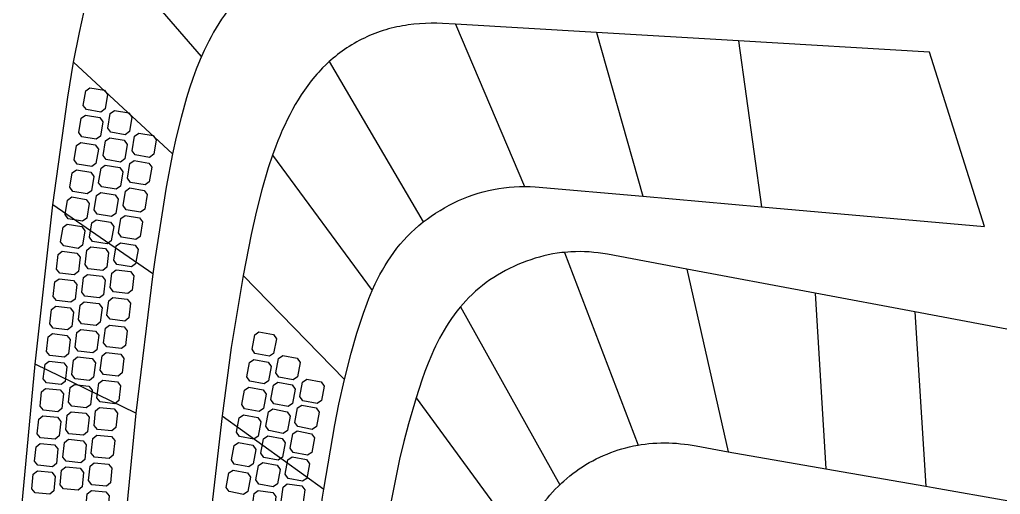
# Model space of a CAD drawing. Header units: millimetres. Extents: x 19106 to 24547, y 13072 to 17462.
# Drawn here: x 22754 to 23311, y 15688 to 15958 of the extents above; entities that cross this region are included whole.
import ezdxf

# ---------------------------------------------------------------- set-up
doc = ezdxf.new("R2010")
doc.units = ezdxf.units.MM
doc.header["$LTSCALE"] = 100
doc.header["$MEASUREMENT"] = 0
doc.layers.add('Default', color=7, linetype='Continuous')
doc.layers.add('PV CELL', color=1, linetype='Continuous')

msp = doc.modelspace()

# ---------------------------------------------------------------- linework, layer by layer
at = {"layer": 'Default'}
for points in [[(22784.84, 15933.58), (22788.09, 15950.44), (22792.2, 15968.65), (22793.7, 15974.68), (22795.31, 15980.69), (22797.06, 15986.66), (22798.97, 15992.58), (22801.04, 15998.45), (22801.99, 16000.97)], [(22857.37, 15936.89), (22801.99, 16000.97)], [(22857.37, 15936.89), (22801.99, 16000.97)], [(22896.44, 15985.27), (22895.07, 15984.39), (22892.69, 15982.76), (22890.36, 15981.06), (22888.08, 15979.29), (22885.86, 15977.44), (22883.7, 15975.53), (22881.6, 15973.55), (22879.57, 15971.5), (22877.6, 15969.39), (22875.7, 15967.22), (22873.86, 15965), (22872.09, 15962.72), (22870.38, 15960.39), (22868.74, 15958.02), (22867.16, 15955.6), (22865.65, 15953.15), (22864.19, 15950.65), (22862.79, 15948.13), (22861.45, 15945.57), (22860.16, 15942.99), (22858.93, 15940.38), (22857.37, 15936.89)], [(23001.56, 15955.26), (22994.14, 15955.67), (22990.89, 15955.78), (22987.63, 15955.79), (22984.38, 15955.7), (22981.13, 15955.51), (22977.88, 15955.22), (22974.65, 15954.82), (22973.04, 15954.57), (22971.44, 15954.3), (22969.83, 15954), (22968.24, 15953.67), (22966.65, 15953.31), (22965.07, 15952.92), (22963.5, 15952.5), (22961.93, 15952.05), (22960.38, 15951.57), (22958.83, 15951.05), (22957.3, 15950.51), (22955.77, 15949.94), (22954.26, 15949.34), (22952.76, 15948.71), (22951.27, 15948.05), (22949.8, 15947.36), (22948.33, 15946.64), (22946.89, 15945.89), (22945.45, 15945.12), (22944.04, 15944.32), (22942.64, 15943.49), (22941.25, 15942.63), (22939.88, 15941.75), (22938.53, 15940.84), (22937.2, 15939.91), (22935.88, 15938.94), (22934.59, 15937.96), (22933.32, 15936.94), (22932.06, 15935.91), (22930.83, 15934.84), (22929.84, 15933.96)], [(23001.56, 15955.26), (23040.7, 15863.12)], [(23001.56, 15955.26), (23040.7, 15863.12)], [(23081.47, 15950.48), (23001.56, 15955.26)], [(23081.47, 15950.48), (23107.82, 15857.57)], [(23081.47, 15950.48), (23107.82, 15857.57)], [(23162.04, 15945.7), (23081.47, 15950.48)], [(23162.04, 15945.7), (23175.06, 15851.59)], [(23162.04, 15945.7), (23175.06, 15851.59)], [(23270.43, 15939.33), (23162.04, 15945.7)], [(23301.69, 15840.34), (23270.43, 15939.33)], [(22772.97, 15852.73), (22781.49, 15913.71), (22784.84, 15933.58)], [(22841.01, 15881.55), (22784.84, 15933.58)], [(22841.01, 15881.55), (22784.84, 15933.58)], [(22857.37, 15936.89), (22856.6, 15935.1), (22854.44, 15929.75), (22852.43, 15924.34), (22850.58, 15918.87), (22848.88, 15913.36), (22845.83, 15902.22), (22843.09, 15891.01), (22841.01, 15881.55)], [(22929.84, 15933.96), (22927.94, 15932.19), (22926.1, 15930.37), (22924.97, 15929.19), (22923.86, 15928), (22922.78, 15926.78), (22921.71, 15925.55), (22919.65, 15923.03), (22917.67, 15920.45), (22915.77, 15917.8), (22913.95, 15915.1), (22912.21, 15912.35), (22910.55, 15909.55), (22908.96, 15906.71), (22907.43, 15903.83), (22905.97, 15900.92), (22904.57, 15897.98), (22903.21, 15895.02), (22901.92, 15892.03), (22900.68, 15889.02), (22899.5, 15885.98), (22897.63, 15880.83)], [(22929.84, 15933.96), (22983.17, 15842.97)], [(22929.84, 15933.96), (22983.17, 15842.97)], [(22841.01, 15881.55), (22837.37, 15862.72), (22831, 15822.83), (22829.68, 15813.46)], [(22897.63, 15880.83), (22895.28, 15873.66), (22891.61, 15861.16), (22888.37, 15848.55), (22885.5, 15835.84), (22880.97, 15812.6)], [(22897.63, 15880.83), (22954.25, 15804.08)], [(22897.63, 15880.83), (22954.25, 15804.08)], [(22983.17, 15842.97), (22985.33, 15844.6), (22987.75, 15846.33), (22990.23, 15847.98), (22992.75, 15849.55), (22995.33, 15851.05), (22997.94, 15852.47), (23000.6, 15853.81), (23003.29, 15855.08), (23006.02, 15856.26), (23008.78, 15857.36), (23011.58, 15858.37), (23014.42, 15859.28), (23017.28, 15860.1), (23020.16, 15860.82), (23023.07, 15861.44), (23026, 15861.97), (23028.95, 15862.39), (23031.91, 15862.71), (23034.87, 15862.94), (23037.79, 15863.07), (23040.7, 15863.12)], [(23040.7, 15863.12), (23043.78, 15863.07), (23046.77, 15862.94), (23107.82, 15857.57)], [(23107.82, 15857.57), (23175.06, 15851.59)], [(22763.01, 15762.26), (22772.97, 15852.73)], [(22829.68, 15813.46), (22772.97, 15852.73)], [(22829.68, 15813.46), (22772.97, 15852.73)], [(23175.06, 15851.59), (23301.69, 15840.34)], [(22954.25, 15804.08), (22955.94, 15807.78), (22957.25, 15810.45), (22958.62, 15813.1), (22960.05, 15815.7), (22961.56, 15818.27), (22963.13, 15820.79), (22964.78, 15823.27), (22966.5, 15825.7), (22968.3, 15828.07), (22970.18, 15830.38), (22972.13, 15832.63), (22974.15, 15834.81), (22976.25, 15836.92), (22978.42, 15838.95), (22980.66, 15840.91), (22981.91, 15841.95), (22983.17, 15842.97)], [(23063.39, 15825.73), (23061.83, 15825.56), (23059.26, 15825.23), (23056.7, 15824.81), (23054.16, 15824.31), (23051.63, 15823.74), (23049.12, 15823.08), (23046.63, 15822.36), (23044.16, 15821.56), (23041.72, 15820.69), (23039.3, 15819.76), (23036.91, 15818.76), (23034.54, 15817.7), (23032.21, 15816.58), (23029.9, 15815.4), (23027.62, 15814.15), (23025.39, 15812.84), (23023.19, 15811.47), (23021.03, 15810.03), (23018.92, 15808.53), (23016.86, 15806.96), (23014.84, 15805.33), (23012.88, 15803.63), (23010.97, 15801.88), (23009.12, 15800.07), (23007.32, 15798.2), (23005.82, 15796.55), (23004.36, 15794.86)], [(23132.71, 15816.23), (23087.65, 15824.69), (23085.09, 15825.1), (23082.52, 15825.45), (23079.94, 15825.72), (23077.36, 15825.93), (23074.77, 15826.06), (23072.18, 15826.12), (23069.58, 15826.1), (23066.99, 15826), (23065.19, 15825.89), (23063.39, 15825.73)], [(23063.39, 15825.73), (23105.14, 15716.36)], [(23063.39, 15825.73), (23105.14, 15716.36)], [(23205.5, 15802.54), (23132.71, 15816.23)], [(23132.71, 15816.23), (23156.25, 15712.54)], [(23132.71, 15816.23), (23156.25, 15712.54)], [(22829.68, 15813.46), (22820.17, 15734.39)], [(22880.97, 15812.6), (22874.29, 15771.69), (22869.03, 15732.95)], [(22880.97, 15812.6), (22938.46, 15753.64)], [(22880.97, 15812.6), (22938.46, 15753.64)], [(22938.46, 15753.64), (22942.3, 15768.47), (22945.58, 15779.91), (22947.35, 15785.6), (22949.24, 15791.24), (22951.28, 15796.83), (22952.37, 15799.6), (22954.25, 15804.08)], [(23205.5, 15802.54), (23211.69, 15702.85)], [(23205.5, 15802.54), (23211.69, 15702.85)], [(23262.18, 15791.88), (23205.5, 15802.54)], [(23004.36, 15794.86), (23002.34, 15792.35), (23000.71, 15790.21), (22999.21, 15788.1), (22997.76, 15785.95), (22996.37, 15783.77), (22995.03, 15781.55), (22993.74, 15779.3), (22992.5, 15777.02), (22991.32, 15774.71), (22990.18, 15772.39), (22989.08, 15770.04), (22988.02, 15767.67), (22986.03, 15762.88), (22984.17, 15758.04), (22982.43, 15753.16), (22979.19, 15743.21)], [(23004.36, 15794.86), (23060.7, 15693.84)], [(23004.36, 15794.86), (23060.7, 15693.84)], [(23262.18, 15791.88), (23268.33, 15692.94)], [(23262.18, 15791.88), (23268.33, 15692.94)], [(23337.34, 15777.76), (23262.18, 15791.88)], [(22754.17, 15667.15), (22763.01, 15762.26)], [(22820.17, 15734.39), (22763.01, 15762.26)], [(22820.17, 15734.39), (22763.01, 15762.26)], [(22926.8, 15691.28), (22933.05, 15727.86), (22935.31, 15739.55), (22938.46, 15753.64)], [(22979.19, 15743.21), (22974.8, 15728.39), (22972.14, 15718.36), (22969.75, 15708.27), (22964.63, 15682.86), (22963.55, 15677.12)], [(22979.19, 15743.21), (23038.59, 15661.99)], [(22979.19, 15743.21), (23038.59, 15661.99)], [(22820.17, 15734.39), (22811.7, 15648.66)], [(22869.03, 15732.95), (22859.15, 15646)], [(22869.03, 15732.95), (22926.8, 15691.28)], [(22869.03, 15732.95), (22926.8, 15691.28)], [(23060.7, 15693.84), (23061.8, 15694.89), (23062.92, 15695.91), (23064.6, 15697.38), (23066.33, 15698.81), (23068.09, 15700.19), (23069.88, 15701.53), (23071.72, 15702.81), (23073.59, 15704.05), (23075.49, 15705.23), (23077.42, 15706.36), (23079.38, 15707.44), (23081.36, 15708.47), (23083.38, 15709.45), (23085.41, 15710.38), (23087.47, 15711.25), (23089.56, 15712.08), (23091.66, 15712.85), (23093.78, 15713.56), (23095.92, 15714.22), (23098.07, 15714.82), (23100.25, 15715.36), (23102.43, 15715.85), (23105.14, 15716.36)], [(23105.14, 15716.36), (23106.84, 15716.63), (23109.05, 15716.94), (23111.28, 15717.18), (23113.51, 15717.37), (23115.74, 15717.5), (23117.98, 15717.57), (23120.22, 15717.59), (23122.46, 15717.55), (23124.69, 15717.46), (23126.93, 15717.32), (23129.16, 15717.13), (23131.38, 15716.89), (23133.6, 15716.6), (23135.82, 15716.27), (23138.02, 15715.9), (23156.25, 15712.54)], [(23156.25, 15712.54), (23211.69, 15702.85)], [(23211.69, 15702.85), (23268.33, 15692.94)], [(23038.59, 15661.99), (23039.35, 15663.54), (23041.39, 15667.52), (23043.56, 15671.44), (23044.69, 15673.37), (23045.86, 15675.28), (23047.07, 15677.16), (23048.31, 15679.02), (23049.59, 15680.86), (23050.91, 15682.67), (23052.27, 15684.45), (23053.66, 15686.19), (23055.1, 15687.91), (23056.59, 15689.59), (23058.11, 15691.23), (23059.67, 15692.83), (23060.7, 15693.84)], [(23268.33, 15692.94), (23272.54, 15692.2)], [(22917.2, 15618.68), (22926.11, 15686.79), (22926.8, 15691.28)], [(23272.54, 15692.2), (23358.48, 15677.16)]]:
    msp.add_lwpolyline(points, dxfattribs=at)
at = {"layer": 'PV CELL'}
for points in [[(22802.28, 15917.7), (22804.01, 15915.29), (22802.65, 15907.1), (22800.23, 15905.37), (22792.04, 15906.73), (22790.31, 15909.15), (22791.68, 15917.34), (22794.09, 15919.06), (22802.28, 15917.7)], [(22816.13, 15904.82), (22817.86, 15902.41), (22816.5, 15894.22), (22814.08, 15892.49), (22805.89, 15893.86), (22804.17, 15896.27), (22805.53, 15904.46), (22807.95, 15906.19), (22816.13, 15904.82)], [(22799.71, 15902.23), (22801.43, 15899.81), (22800.07, 15891.62), (22797.65, 15889.9), (22789.47, 15891.26), (22787.74, 15893.67), (22789.1, 15901.86), (22791.52, 15903.59), (22799.71, 15902.23)], [(22829.99, 15891.97), (22831.72, 15889.55), (22830.35, 15881.36), (22827.94, 15879.64), (22819.75, 15881), (22818.02, 15883.41), (22819.38, 15891.6), (22821.8, 15893.33), (22829.99, 15891.97)], [(22797.13, 15886.75), (22798.86, 15884.33), (22797.5, 15876.15), (22795.08, 15874.42), (22786.89, 15875.78), (22785.17, 15878.2), (22786.53, 15886.38), (22788.94, 15888.11), (22797.13, 15886.75)], [(22813.55, 15889.32), (22815.28, 15886.9), (22813.92, 15878.72), (22811.5, 15876.99), (22803.31, 15878.35), (22801.59, 15880.77), (22802.95, 15888.96), (22805.37, 15890.68), (22813.55, 15889.32)], [(22827.4, 15876.43), (22829.13, 15874.02), (22827.77, 15865.83), (22825.35, 15864.1), (22817.16, 15865.46), (22815.44, 15867.88), (22816.8, 15876.07), (22819.22, 15877.8), (22827.4, 15876.43)], [(22794.56, 15871.27), (22796.28, 15868.86), (22794.92, 15860.67), (22792.5, 15858.94), (22784.32, 15860.3), (22782.59, 15862.72), (22783.95, 15870.91), (22786.37, 15872.64), (22794.56, 15871.27)], [(22810.97, 15873.82), (22812.7, 15871.4), (22811.34, 15863.21), (22808.92, 15861.49), (22800.73, 15862.85), (22799.01, 15865.26), (22800.37, 15873.45), (22802.79, 15875.18), (22810.97, 15873.82)], [(22824.82, 15860.9), (22826.55, 15858.48), (22825.18, 15850.3), (22822.77, 15848.57), (22814.58, 15849.93), (22812.85, 15852.35), (22814.22, 15860.53), (22816.63, 15862.26), (22824.82, 15860.9)], [(22791.98, 15855.8), (22793.71, 15853.38), (22792.35, 15845.19), (22789.93, 15843.47), (22781.74, 15844.83), (22780.02, 15847.24), (22781.38, 15855.43), (22783.79, 15857.16), (22791.98, 15855.8)], [(22808.39, 15858.31), (22810.12, 15855.9), (22808.76, 15847.71), (22806.34, 15845.98), (22798.16, 15847.34), (22796.43, 15849.76), (22797.79, 15857.95), (22800.21, 15859.67), (22808.39, 15858.31)], [(22805.81, 15842.81), (22807.54, 15840.39), (22806.18, 15832.2), (22803.76, 15830.48), (22795.58, 15831.84), (22793.85, 15834.26), (22795.21, 15842.44), (22797.63, 15844.17), (22805.81, 15842.81)], [(22822.23, 15845.37), (22823.96, 15842.95), (22822.6, 15834.76), (22820.18, 15833.04), (22812, 15834.4), (22810.27, 15836.81), (22811.63, 15845), (22814.05, 15846.73), (22822.23, 15845.37)], [(22789.41, 15840.32), (22791.13, 15837.9), (22789.77, 15829.72), (22787.35, 15827.99), (22779.17, 15829.35), (22777.44, 15831.77), (22778.8, 15839.96), (22781.22, 15841.68), (22789.41, 15840.32)], [(22802.85, 15827.84), (22804.68, 15825.5), (22803.69, 15817.26), (22801.35, 15815.42), (22793.11, 15816.42), (22791.28, 15818.75), (22792.27, 15826.99), (22794.6, 15828.83), (22802.85, 15827.84)], [(22819.65, 15829.83), (22821.38, 15827.42), (22820.02, 15819.23), (22817.6, 15817.5), (22809.41, 15818.86), (22807.68, 15821.28), (22809.05, 15829.47), (22811.46, 15831.19), (22819.65, 15829.83)], [(22786.65, 15825.35), (22788.49, 15823.01), (22787.5, 15814.77), (22785.16, 15812.93), (22776.92, 15813.92), (22775.09, 15816.26), (22776.08, 15824.5), (22778.41, 15826.34), (22786.65, 15825.35)], [(22817.17, 15814.76), (22819, 15812.42), (22818.01, 15804.18), (22815.67, 15802.35), (22807.43, 15803.34), (22805.6, 15805.68), (22806.59, 15813.92), (22808.92, 15815.75), (22817.17, 15814.76)], [(22784.78, 15809.77), (22786.62, 15807.43), (22785.63, 15799.19), (22783.29, 15797.36), (22775.05, 15798.35), (22773.22, 15800.68), (22774.21, 15808.92), (22776.54, 15810.76), (22784.78, 15809.77)], [(22800.97, 15812.23), (22802.8, 15809.9), (22801.81, 15801.65), (22799.48, 15799.82), (22791.24, 15800.81), (22789.4, 15803.15), (22790.39, 15811.39), (22792.73, 15813.22), (22800.97, 15812.23)], [(22815.29, 15799.13), (22817.12, 15796.79), (22816.13, 15788.55), (22813.79, 15786.71), (22805.55, 15787.71), (22803.72, 15790.04), (22804.71, 15798.28), (22807.05, 15800.12), (22815.29, 15799.13)], [(22782.91, 15794.19), (22784.74, 15791.86), (22783.75, 15783.62), (22781.42, 15781.78), (22773.18, 15782.77), (22771.34, 15785.11), (22772.33, 15793.35), (22774.67, 15795.18), (22782.91, 15794.19)], [(22799.09, 15796.63), (22800.93, 15794.29), (22799.94, 15786.05), (22797.6, 15784.22), (22789.36, 15785.21), (22787.53, 15787.54), (22788.52, 15795.78), (22790.85, 15797.62), (22799.09, 15796.63)], [(22797.22, 15781.02), (22799.05, 15778.69), (22798.06, 15770.45), (22795.73, 15768.61), (22787.49, 15769.6), (22785.65, 15771.94), (22786.64, 15780.18), (22788.98, 15782.01), (22797.22, 15781.02)], [(22813.41, 15783.49), (22815.24, 15781.16), (22814.25, 15772.91), (22811.91, 15771.08), (22803.67, 15772.07), (22801.84, 15774.41), (22802.83, 15782.65), (22805.17, 15784.48), (22813.41, 15783.49)], [(22781.04, 15778.61), (22782.87, 15776.28), (22781.88, 15768.04), (22779.55, 15766.2), (22771.31, 15767.19), (22769.47, 15769.53), (22770.46, 15777.77), (22772.8, 15779.61), (22781.04, 15778.61)], [(22887.71, 15768.25), (22886.03, 15770.7), (22887.55, 15778.86), (22890, 15780.53), (22898.16, 15779.01), (22899.84, 15776.56), (22898.32, 15768.4), (22895.87, 15766.72), (22887.71, 15768.25)], [(22795.34, 15765.42), (22797.18, 15763.08), (22796.19, 15754.84), (22793.85, 15753.01), (22785.61, 15754), (22783.78, 15756.33), (22784.77, 15764.57), (22787.1, 15766.41), (22795.34, 15765.42)], [(22811.53, 15767.86), (22813.36, 15765.52), (22812.37, 15757.28), (22810.04, 15755.45), (22801.8, 15756.44), (22799.96, 15758.77), (22800.95, 15767.01), (22803.29, 15768.85), (22811.53, 15767.86)], [(22901.27, 15754.93), (22899.59, 15757.38), (22901.12, 15765.54), (22903.57, 15767.22), (22911.73, 15765.69), (22913.4, 15763.24), (22911.88, 15755.08), (22909.43, 15753.41), (22901.27, 15754.93)], [(22779.17, 15763.04), (22781, 15760.7), (22780.01, 15752.46), (22777.67, 15750.63), (22769.43, 15751.62), (22767.6, 15753.95), (22768.59, 15762.19), (22770.92, 15764.03), (22779.17, 15763.04)], [(22884.78, 15752.58), (22883.1, 15755.03), (22884.62, 15763.18), (22887.08, 15764.86), (22895.23, 15763.34), (22896.91, 15760.89), (22895.39, 15752.73), (22892.94, 15751.05), (22884.78, 15752.58)], [(22793.47, 15749.81), (22795.3, 15747.48), (22794.31, 15739.24), (22791.98, 15737.4), (22783.73, 15738.39), (22781.9, 15740.73), (22782.89, 15748.97), (22785.23, 15750.8), (22793.47, 15749.81)], [(22809.65, 15752.22), (22811.48, 15749.89), (22810.49, 15741.65), (22808.16, 15739.81), (22799.92, 15740.8), (22798.08, 15743.14), (22799.07, 15751.38), (22801.41, 15753.21), (22809.65, 15752.22)], [(22881.85, 15736.9), (22880.17, 15739.35), (22881.7, 15747.51), (22884.15, 15749.19), (22892.3, 15747.67), (22893.98, 15745.22), (22892.46, 15737.06), (22890.01, 15735.38), (22881.85, 15736.9)], [(22898.43, 15739.72), (22896.75, 15742.18), (22898.27, 15750.33), (22900.72, 15752.01), (22908.88, 15750.49), (22910.56, 15748.04), (22909.04, 15739.88), (22906.59, 15738.2), (22898.43, 15739.72)], [(22914.81, 15741.52), (22913.14, 15743.97), (22914.66, 15752.13), (22917.11, 15753.81), (22925.27, 15752.29), (22926.95, 15749.84), (22925.42, 15741.68), (22922.97, 15740), (22914.81, 15741.52)], [(22777.14, 15747.7), (22779.02, 15745.4), (22778.21, 15737.14), (22775.91, 15735.26), (22767.65, 15736.08), (22765.77, 15738.37), (22766.58, 15746.63), (22768.88, 15748.51), (22777.14, 15747.7)], [(22807.77, 15736.81), (22809.66, 15734.51), (22808.84, 15726.25), (22806.54, 15724.37), (22798.28, 15725.18), (22796.4, 15727.48), (22797.22, 15735.74), (22799.51, 15737.62), (22807.77, 15736.81)], [(22912.06, 15726.78), (22910.38, 15729.23), (22911.9, 15737.39), (22914.36, 15739.07), (22922.51, 15737.54), (22924.19, 15735.09), (22922.67, 15726.94), (22920.22, 15725.26), (22912.06, 15726.78)], [(22775.6, 15732.09), (22777.48, 15729.79), (22776.66, 15721.53), (22774.37, 15719.65), (22766.11, 15720.46), (22764.22, 15722.76), (22765.04, 15731.02), (22767.34, 15732.9), (22775.6, 15732.09)], [(22791.68, 15734.42), (22793.57, 15732.12), (22792.75, 15723.86), (22790.45, 15721.98), (22782.19, 15722.8), (22780.31, 15725.09), (22781.13, 15733.35), (22783.42, 15735.23), (22791.68, 15734.42)], [(22878.92, 15721.23), (22877.24, 15723.68), (22878.77, 15731.84), (22881.22, 15733.52), (22889.37, 15732), (22891.05, 15729.54), (22889.53, 15721.39), (22887.08, 15719.71), (22878.92, 15721.23)], [(22895.58, 15724.52), (22893.91, 15726.97), (22895.43, 15735.13), (22897.88, 15736.81), (22906.04, 15735.28), (22907.72, 15732.83), (22906.19, 15724.67), (22903.74, 15722.99), (22895.58, 15724.52)], [(22806.22, 15721.14), (22808.11, 15718.84), (22807.29, 15710.58), (22804.99, 15708.7), (22796.73, 15709.51), (22794.85, 15711.81), (22795.67, 15720.07), (22797.96, 15721.95), (22806.22, 15721.14)], [(22892.74, 15709.31), (22891.06, 15711.76), (22892.59, 15719.92), (22895.04, 15721.6), (22903.2, 15720.07), (22904.87, 15717.62), (22903.35, 15709.46), (22900.9, 15707.79), (22892.74, 15709.31)], [(22909.3, 15712.04), (22907.62, 15714.49), (22909.15, 15722.65), (22911.6, 15724.33), (22919.76, 15722.8), (22921.44, 15720.35), (22919.91, 15712.19), (22917.46, 15710.52), (22909.3, 15712.04)], [(22774.05, 15716.47), (22775.94, 15714.18), (22775.12, 15705.92), (22772.82, 15704.03), (22764.56, 15704.85), (22762.68, 15707.15), (22763.5, 15715.41), (22765.79, 15717.29), (22774.05, 15716.47)], [(22790.14, 15718.78), (22792.02, 15716.48), (22791.2, 15708.22), (22788.91, 15706.34), (22780.65, 15707.15), (22778.76, 15709.45), (22779.58, 15717.71), (22781.88, 15719.59), (22790.14, 15718.78)], [(22875.99, 15705.56), (22874.31, 15708.01), (22875.84, 15716.17), (22878.29, 15717.85), (22886.44, 15716.32), (22888.12, 15713.87), (22886.6, 15705.72), (22884.15, 15704.04), (22875.99, 15705.56)], [(22804.68, 15705.47), (22806.56, 15703.17), (22805.74, 15694.91), (22803.45, 15693.03), (22795.19, 15693.84), (22793.3, 15696.14), (22794.12, 15704.4), (22796.42, 15706.28), (22804.68, 15705.47)], [(22889.9, 15694.11), (22888.22, 15696.56), (22889.74, 15704.71), (22892.19, 15706.39), (22900.35, 15704.87), (22902.03, 15702.42), (22900.51, 15694.26), (22898.06, 15692.58), (22889.9, 15694.11)], [(22906.55, 15697.3), (22904.87, 15699.75), (22906.39, 15707.91), (22908.84, 15709.59), (22917, 15708.06), (22918.68, 15705.61), (22917.15, 15697.45), (22914.7, 15695.77), (22906.55, 15697.3)], [(22772.51, 15700.86), (22774.39, 15698.56), (22773.58, 15690.3), (22771.28, 15688.42), (22763.02, 15689.24), (22761.14, 15691.53), (22761.95, 15699.79), (22764.25, 15701.68), (22772.51, 15700.86)], [(22788.59, 15703.14), (22790.47, 15700.84), (22789.66, 15692.58), (22787.36, 15690.7), (22779.1, 15691.51), (22777.22, 15693.81), (22778.03, 15702.07), (22780.33, 15703.95), (22788.59, 15703.14)], [(22873.06, 15689.89), (22871.38, 15692.34), (22872.91, 15700.5), (22875.36, 15702.18), (22883.51, 15700.65), (22885.19, 15698.2), (22883.67, 15690.04), (22881.22, 15688.37), (22873.06, 15689.89)], [(22904.36, 15681.9), (22902.56, 15684.26), (22903.64, 15692.49), (22906, 15694.3), (22914.23, 15693.21), (22916.04, 15690.85), (22914.95, 15682.62), (22912.59, 15680.82), (22904.36, 15681.9)], [(22803.13, 15689.8), (22805.01, 15687.5), (22804.19, 15679.24), (22801.9, 15677.36), (22793.64, 15678.17), (22791.75, 15680.47), (22792.57, 15688.73), (22794.87, 15690.61), (22803.13, 15689.8)], [(22887.96, 15678.19), (22886.15, 15680.55), (22887.24, 15688.78), (22889.59, 15690.58), (22897.82, 15689.5), (22899.63, 15687.14), (22898.54, 15678.91), (22896.18, 15677.1), (22887.96, 15678.19)]]:
    msp.add_lwpolyline(points, dxfattribs=at)

doc.saveas('drawing.dxf')
